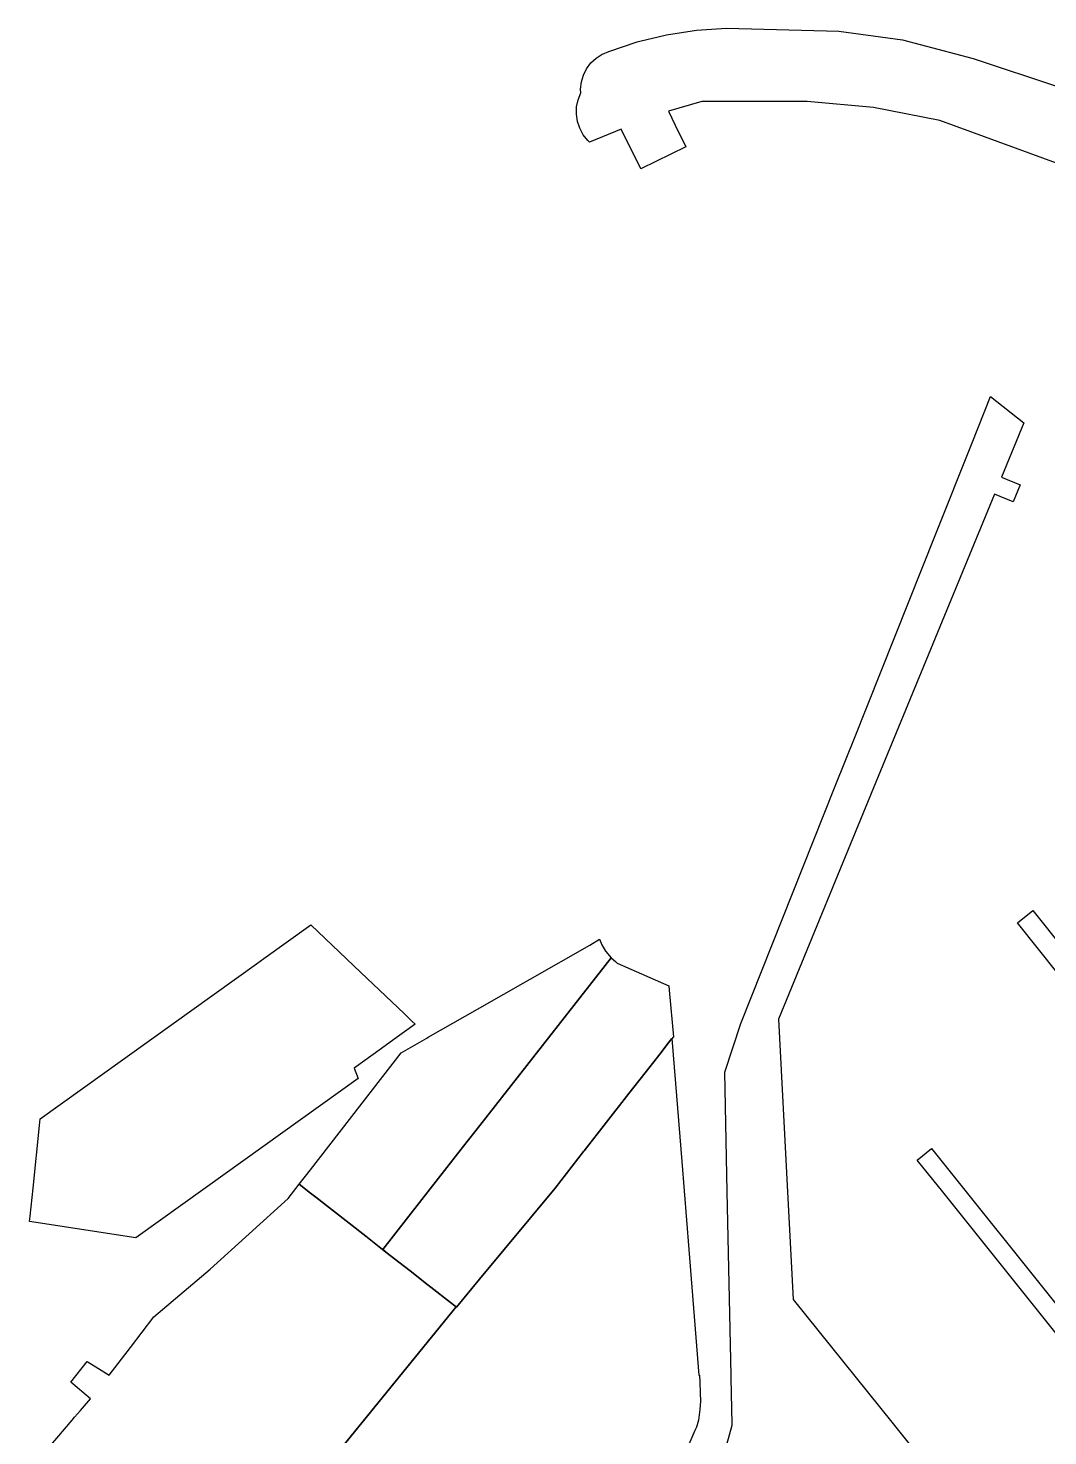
# Model space of a CAD drawing. Header units: metres. Extents: x 3 to 1027712, y 40 to 4430649.
# Drawn here: x 512124.2 to 512282.2, y 4412792.3 to 4413010.4 of the extents above; entities that cross this region are included whole.
import ezdxf

# ---------------------------------------------------------------- set-up
doc = ezdxf.new("R2010")
doc.units = ezdxf.units.M
doc.header["$MEASUREMENT"] = 0
doc.layers.add('A.ES.SDGC.CP.07003.cadastralparcel — CadastralParcel', color=1, linetype='Continuous')

msp = doc.modelspace()

# ---------------------------------------------------------------- linework, layer by layer
at = {"layer": 'A.ES.SDGC.CP.07003.cadastralparcel — CadastralParcel', "color": 7, "linetype": 'Continuous', "flags": 128}
for points in [[(512286.24, 4412988.55), (512265.47, 4412996.14), (512255.19, 4412998.15), (512244.91, 4412999.05), (512240.54, 4412999.05), (512234.41, 4412999.05), (512228.6, 4412999.05), (512223.42, 4412997.57), (512224.47, 4412995.42), (512226.12, 4412992.05), (512219.11, 4412988.64), (512219.11, 4412988.64), (512216.09, 4412994.8), (512211.18, 4412992.79), (512210.92, 4412993.05), (512210.21, 4412993.93), (512210.09, 4412994.12), (512209.67, 4412994.92), (512209.31, 4412995.99), (512209.15, 4412997.11), (512209.18, 4412998.24), (512209.41, 4412999.34), (512209.84, 4413000.39), (512209.81, 4413001), (512209.92, 4413002.1), (512210.23, 4413003.17), (512210.73, 4413004.16), (512211.39, 4413005.05), (512212.2, 4413005.8), (512213.14, 4413006.39), (512213.19, 4413006.42), (512214.16, 4413006.81), (512218.59, 4413008.31), (512219, 4413008.43), (512223.12, 4413009.42), (512227.74, 4413010.13), (512232.4, 4413010.44), (512249.83, 4413009.99), (512259.66, 4413008.65), (512270.6, 4413005.75), (512284.01, 4413001.28)], [(512232.03, 4412789.43), (512233.28, 4412793.91), (512233.28, 4412794.09), (512233.13, 4412801.18), (512233.12, 4412801.66), (512232.53, 4412830.05), (512232.15, 4412848.61), (512234.62, 4412856.16), (512249.16, 4412892.67), (512250.95, 4412897.19), (512252.12, 4412900.11), (512264.84, 4412932.07), (512270.47, 4412946.17), (512273.33, 4412953.36), (512278.49, 4412949.26), (512275, 4412940.84), (512277.9, 4412939.64), (512276.83, 4412937.03), (512273.94, 4412938.22), (512255.19, 4412892.67), (512240.44, 4412856.85), (512241.84, 4412830.05), (512242.71, 4412813.4), (512258.25, 4412794.09), (512258.43, 4412793.87), (512270.95, 4412778.24)], [(512289.89, 4412856.24), (512277.47, 4412871.75), (512279.86, 4412873.66), (512289.89, 4412861.14)], [(512165.99, 4412782.08), (512190.5, 4412812.24), (512190.58, 4412812.18), (512194.13, 4412816.54), (512205.85, 4412830.65), (512210.27, 4412836.33), (512210.37, 4412836.45), (512217.3, 4412845.31), (512219.8, 4412848.5), (512222.28, 4412851.67), (512223.34, 4412853.04), (512223.95, 4412853.82), (512224, 4412853.24), (512224, 4412853.24), (512225.48, 4412834.78), (512226.57, 4412821.15), (512228.12, 4412801.66), (512228.22, 4412801.67), (512228.3, 4412800.57), (512228.35, 4412798.93), (512228.37, 4412797.62), (512228.29, 4412796.33), (512228.05, 4412794.66), (512227.74, 4412793.61), (512227.52, 4412793.08), (512226.09, 4412789.8)], [(512289.89, 4412800.13), (512265.92, 4412830.05), (512261.95, 4412835), (512264.16, 4412836.77), (512269.54, 4412830.05), (512289.89, 4412804.66)], [(512124.22, 4412786.68), (512131.05, 4412794.69), (512131.42, 4412795.12), (512132.33, 4412796.18), (512133.88, 4412798.01), (512130.82, 4412800.59), (512133.38, 4412803.77), (512135.13, 4412802.68), (512136.77, 4412801.66), (512140.05, 4412805.95), (512143.68, 4412810.68), (512152.4, 4412818.09), (512164.5, 4412829.03), (512166.22, 4412831.25), (512167.96, 4412829.89), (512168.76, 4412829.26), (512176.53, 4412823.18), (512178.85, 4412821.36), (512179.84, 4412820.59), (512181.64, 4412819.19), (512183.39, 4412817.81), (512186.18, 4412815.63), (512186.6, 4412815.3), (512189.64, 4412812.92), (512190.5, 4412812.24), (512160.62, 4412775.48)]]:
    msp.add_lwpolyline(points, dxfattribs=at)
for points in [[(512159.59, 4412865.42), (512160.72, 4412866.23), (512168, 4412871.45), (512175.75, 4412864.07), (512182.45, 4412857.69), (512183.66, 4412856.54), (512184.18, 4412856.04), (512180.88, 4412853.67), (512178.94, 4412852.28), (512174.73, 4412849.26), (512175.33, 4412847.63), (512151.66, 4412830.65), (512140.92, 4412822.95), (512124.45, 4412825.49), (512124.54, 4412826.31), (512124.99, 4412830.65), (512125.99, 4412840.37), (512126.1, 4412841.39), (512159.59, 4412865.42)], [(512179.14, 4412821.13), (512178.85, 4412821.36), (512176.53, 4412823.18), (512168.76, 4412829.26), (512167.96, 4412829.89), (512166.22, 4412831.25), (512167.96, 4412833.5), (512181.99, 4412851.64), (512185.96, 4412853.91), (512186.18, 4412854.03), (512193.85, 4412858.41), (512201.99, 4412863.04), (512211.25, 4412868.33), (512212.75, 4412869.22), (512213.1, 4412868.36), (512213.67, 4412867.37), (512213.73, 4412867.3), (512214.52, 4412866.34), (512194.2, 4412840.37), (512191.68, 4412837.16), (512184.83, 4412828.4), (512179.14, 4412821.13)], [(512215.2, 4412865.75), (512215.45, 4412865.53), (512223.45, 4412861.99), (512223.51, 4412861.34), (512224.2, 4412854.12), (512223.34, 4412853.04), (512222.28, 4412851.67), (512219.8, 4412848.5), (512217.3, 4412845.31), (512210.37, 4412836.45), (512210.27, 4412836.33), (512205.85, 4412830.65), (512194.13, 4412816.54), (512190.58, 4412812.18), (512189.64, 4412812.92), (512186.6, 4412815.3), (512186.18, 4412815.63), (512183.39, 4412817.81), (512181.64, 4412819.19), (512179.84, 4412820.59), (512179.14, 4412821.13), (512184.83, 4412828.4), (512191.68, 4412837.16), (512194.2, 4412840.37), (512214.52, 4412866.34), (512215.2, 4412865.75)]]:
    msp.add_lwpolyline(points, close=True, dxfattribs=at)

doc.saveas('drawing.dxf')
